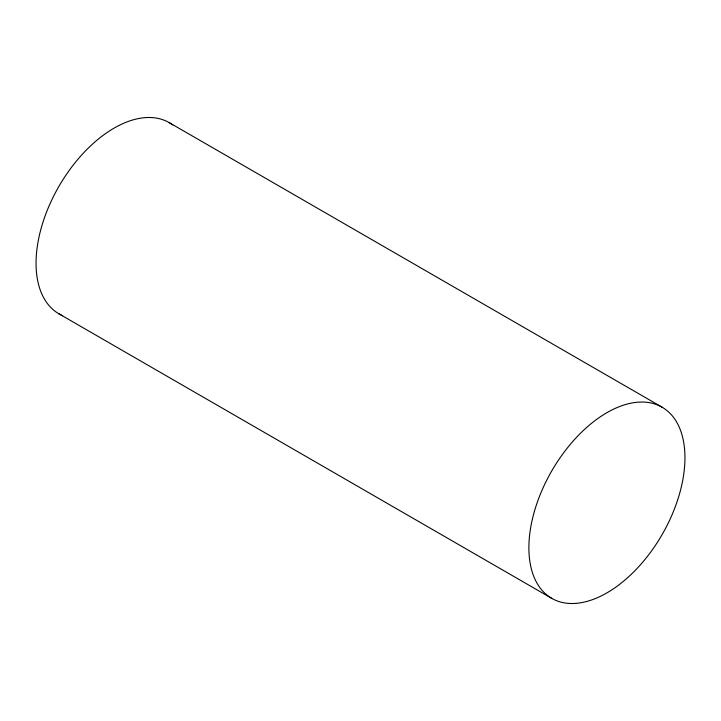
<?xml version="1.0" encoding="UTF-8"?>
<svg xmlns="http://www.w3.org/2000/svg" width="721" height="721" viewBox="0 0 721 721"><rect width="100%" height="100%" fill="white"/><g stroke="black" fill="none" stroke-linecap="round" stroke-linejoin="round"><path stroke-width="1.08" d="M169.264 122.66L662.094 407.203A110.358 63.709 -60 0 1 627.117 578.143A110.358 63.709 -60 0 1 531.548 522.959A110.358 63.709 -60 0 1 662.094 407.203M58.906 313.797L551.736 598.34M62.628 315.681A110.358 63.709 -60 0 1 58.906 186.379A110.358 63.709 -60 0 1 172.752 124.949"/></g></svg>
